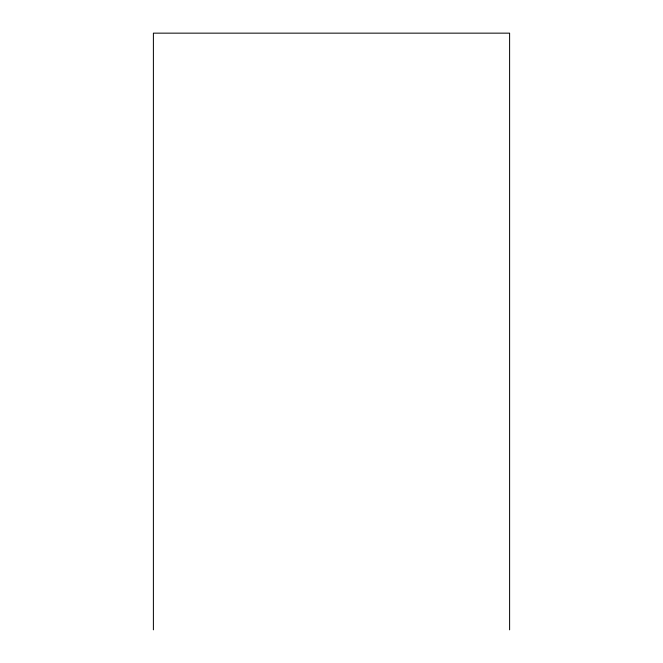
<?xml version="1.0" encoding="UTF-8"?>
<svg xmlns="http://www.w3.org/2000/svg" width="663" height="663" viewBox="0 0 663 663"><rect width="100%" height="100%" fill="white"/><g stroke="black" fill="none" stroke-linecap="round" stroke-linejoin="round"><path stroke-width="0.99" d="M509.607 629.85L509.607 33.15L153.393 33.15L153.393 629.85"/></g></svg>
